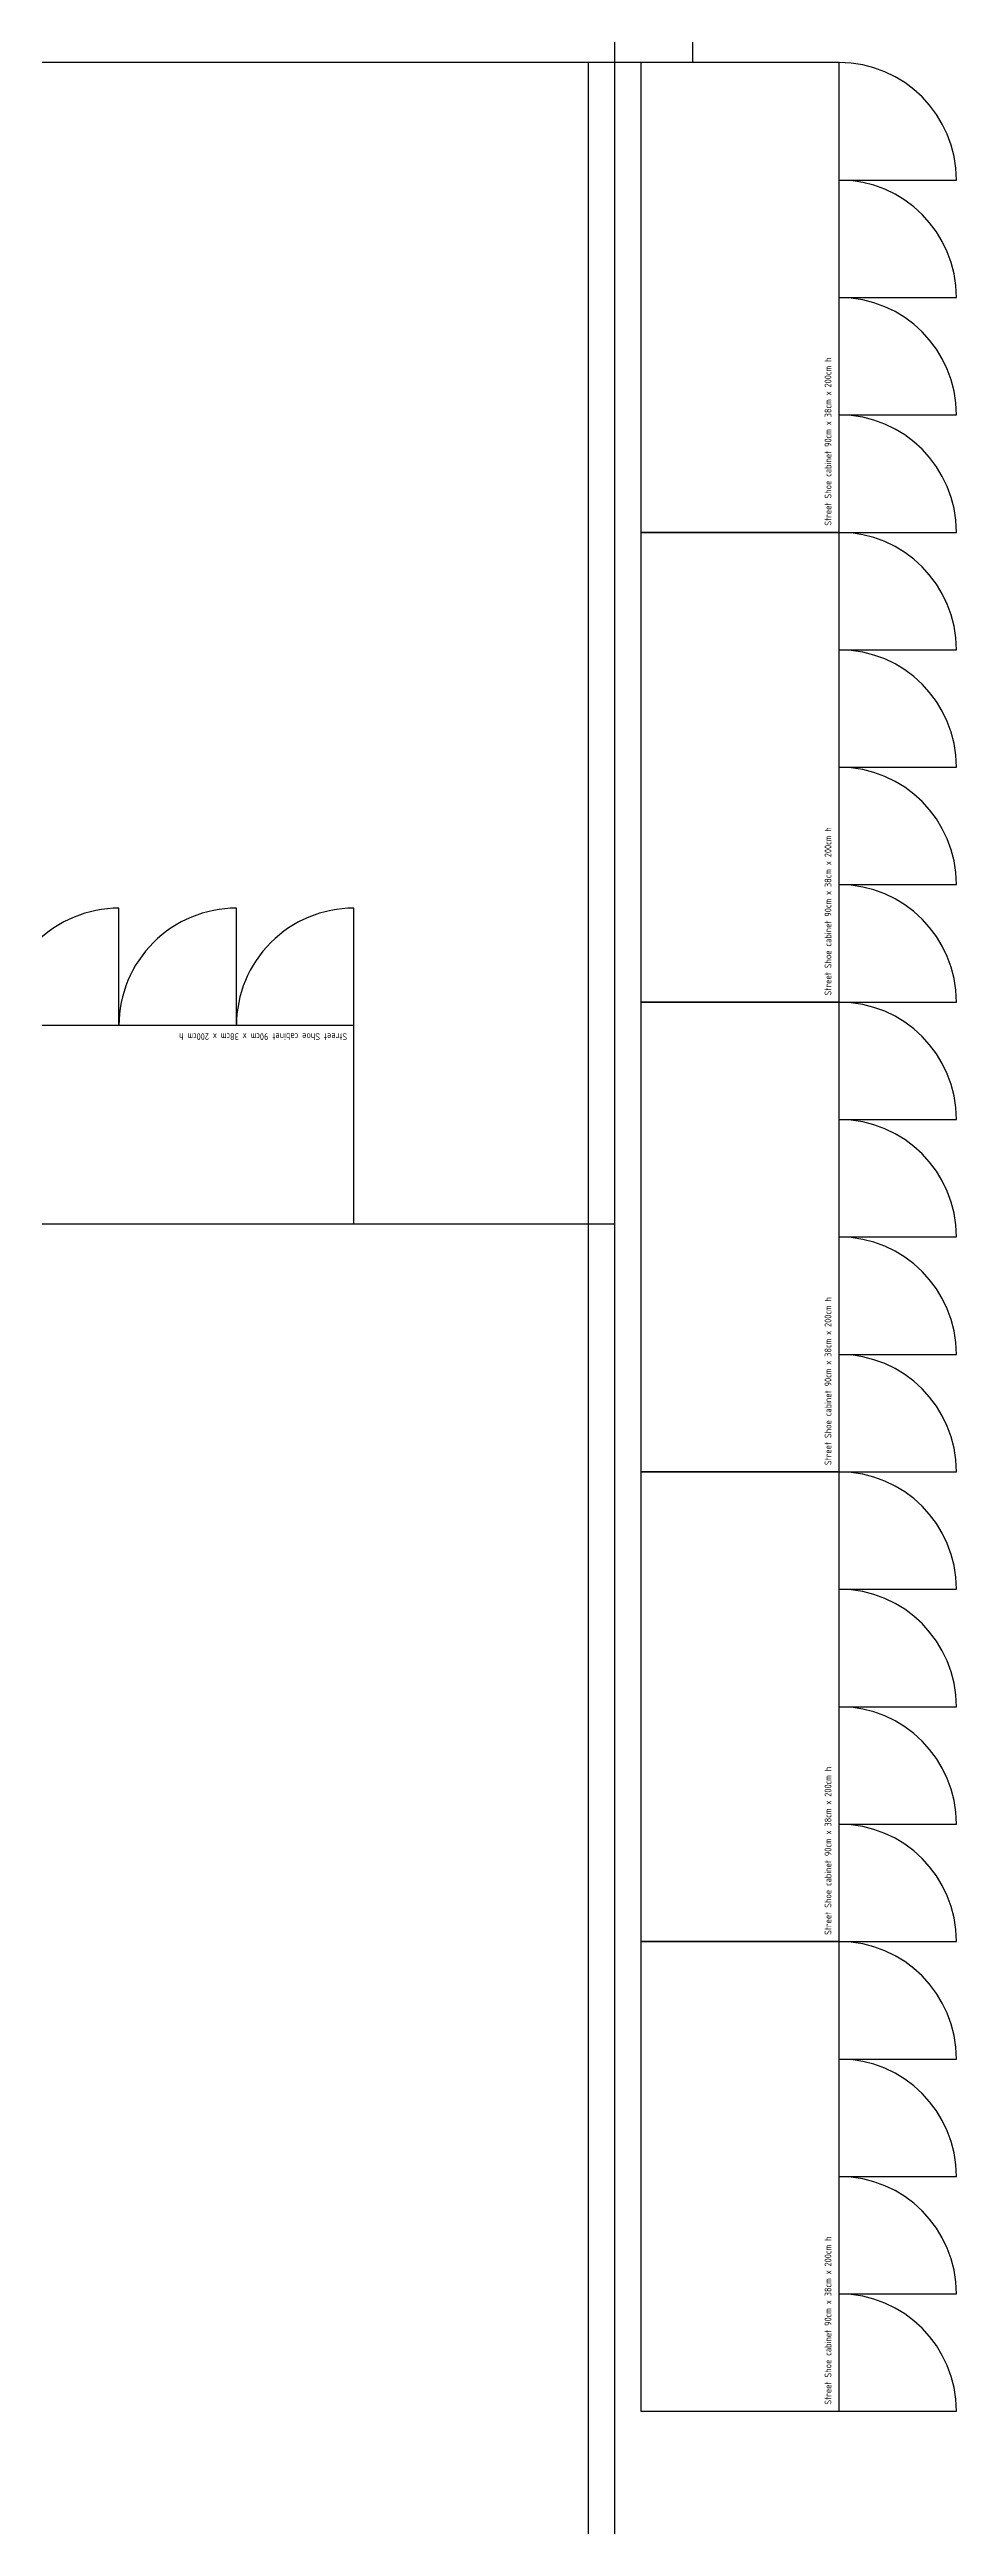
# Model space of a CAD drawing. Extents: x -32000 to 290600, y -29000 to 131250.
# Drawn here: x 258142 to 259880, y 8304 to 13050 of the extents above; entities that cross this region are included whole.
import ezdxf

# ---------------------------------------------------------------- set-up
doc = ezdxf.new("R2010")
doc.units = 0
doc.header["$LTSCALE"] = 10
for name, color, linetype in [('XFDP30$0$A-C1-PVC (8K於 50K時拆除)', 2, 'XFDP30$0$ZIGZAG'), ('XFDP30$0$A-W-P1S (50K)', 2, 'Continuous'), ('XFDP30$0$A-W-P2D (50K)', 2, 'Continuous'), ('XFDP30$0$B-Eq pattern (Belong to quotation)', 2, 'Continuous'), ('XFDP30$0$B-Eq pattern (Belong to quotation) (50K)', 2, 'Continuous'), ('XFM7P30ICA$0$XFDP30$0$A-W-P1S (50K)', 2, 'Continuous'), ('XFM7P30ICA$0$XFDP30$0$A-W-P2D (50K)', 2, 'Continuous'), ('XFM7P30ICA$0$XFDP30$0$B-Eq pattern (Belong to quotation)', 2, 'Continuous')]:
    doc.layers.add(name, color=color, linetype=linetype)
doc.styles.add('XFDP30$0$AA-TXT', font='isocp.shx', dxfattribs={"width": 0.8, "bigfont": 'china.shx'})
doc.styles.add('XFM7P30ICA$0$XFDP30$0$AA-TXT', font='isocp.shx', dxfattribs={"width": 0.8, "bigfont": 'china.shx'})
doc.linetypes.add('XFDP30$0$ZIGZAG', pattern='A,0.0001,-0.2,[131,ltypeshp.shx,S=0.2,R=0,X=-0.2,Y=0],-0.4,[131,ltypeshp.shx,S=0.2,R=180,X=0.2,Y=0],-0.2', length=0.8001)

# ---------------------------------------------------------------- blocks, each defined once
blk = doc.blocks.new('XFDP30$0$~street shoe cabinet_900x380')
for p, q in [((900, 380), (0, 380)), ((0, 380), (0, 0)), ((900, 0), (900, 380)), ((0, 0), (900, 0)), ((675, 0), (675, -225)), ((0, 0), (0, -225)), ((225, 0), (225, -225)), ((450, 0), (450, -225))]:
    blk.add_line(p, q)
for centre in [(0, 0), (225, 0), (450, 0), (675, 0)]:
    blk.add_arc(centre, 225, 270, 0)
at = {"color": 1, "style": 'XFDP30$0$AA-TXT', "width": 0.8}
blk.add_text('Street Shoe cabinet 90cm x 38cm x 200cm h', height=13, dxfattribs=at).set_placement((12.8, 14.7))
blk = doc.blocks.new('XFDP30')
at = {"layer": 'XFDP30$0$A-C1-PVC (8K於 50K時拆除)', "ltscale": 0.25}
for p, q in [((259225, 10800), (259225, 13125)), ((246916, 10800), (259225, 10800))]:
    blk.add_line(p, q, dxfattribs=at)
at = {"layer": 'XFDP30$0$A-W-P1S (50K)'}
for q in [(259375, 19800), (252425, 13025)]:
    blk.add_line((259375, 13025), q, dxfattribs=at)
at = {"layer": 'XFDP30$0$A-W-P2D (50K)'}
for p, q in [((259175, 2375), (259175, 13025)), ((259225, 2425), (259225, 13025))]:
    blk.add_line(p, q, dxfattribs=at)
at = {"layer": 'XFDP30$0$B-Eq pattern (Belong to quotation)', "rotation": 180}
blk.add_blockref('XFDP30$0$~street shoe cabinet_900x380', (258725, 11180), dxfattribs=at)
at = {"layer": 'XFDP30$0$B-Eq pattern (Belong to quotation) (50K)', "rotation": 90}
for p in [(259655, 12125), (259655, 11225), (259655, 10325), (259655, 9425), (259655, 8525)]:
    blk.add_blockref('XFDP30$0$~street shoe cabinet_900x380', p, dxfattribs=at)
blk = doc.blocks.new('H12PL3')
blk.add_blockref('XFDP30', (0, 0))
blk = doc.blocks.new('XFM7P30ICA$0$XFDP30$0$~street shoe cabinet_900x380')
for p, q in [((900, 380), (0, 380)), ((0, 380), (0, 0)), ((900, 0), (900, 380)), ((0, 0), (900, 0)), ((675, 0), (675, -225)), ((0, 0), (0, -225)), ((225, 0), (225, -225)), ((450, 0), (450, -225))]:
    blk.add_line(p, q)
for centre in [(0, 0), (225, 0), (450, 0), (675, 0)]:
    blk.add_arc(centre, 225, 270, 0)
at = {"color": 1, "style": 'XFM7P30ICA$0$XFDP30$0$AA-TXT', "width": 0.8}
blk.add_text('Street Shoe cabinet 90cm x 38cm x 200cm h', height=13, dxfattribs=at).set_placement((12.8, 14.7))
blk = doc.blocks.new('XFM7P30ICA$0$XFDP30')
at = {"layer": 'XFM7P30ICA$0$XFDP30$0$A-W-P1S (50K)'}
for q in [(259375, 19800), (252425, 13025)]:
    blk.add_line((259375, 13025), q, dxfattribs=at)
at = {"layer": 'XFM7P30ICA$0$XFDP30$0$A-W-P2D (50K)'}
for p, q in [((259175, 2375), (259175, 13025)), ((259225, 2425), (259225, 13025))]:
    blk.add_line(p, q, dxfattribs=at)
at = {"layer": 'XFM7P30ICA$0$XFDP30$0$B-Eq pattern (Belong to quotation)', "rotation": 90}
for p in [(259655, 12125), (259655, 11225), (259655, 10325), (259655, 9425), (259655, 8525)]:
    blk.add_blockref('XFM7P30ICA$0$XFDP30$0$~street shoe cabinet_900x380', p, dxfattribs=at)
blk = doc.blocks.new('XFM7P30ICA$0$H12PL3')
blk.add_blockref('XFM7P30ICA$0$XFDP30', (0, 0))
blk = doc.blocks.new('XFM7P30ICA')
for name in ['XFM7P30ICA$0$H12PL3', 'XFM7P30ICA$0$XFDP30']:
    blk.add_blockref(name, (0, 0))

msp = doc.modelspace()

# ---------------------------------------------------------------- block references
for name in ['H12PL3', 'XFM7P30ICA']:
    msp.add_blockref(name, (0, 0))

doc.saveas('drawing.dxf')
